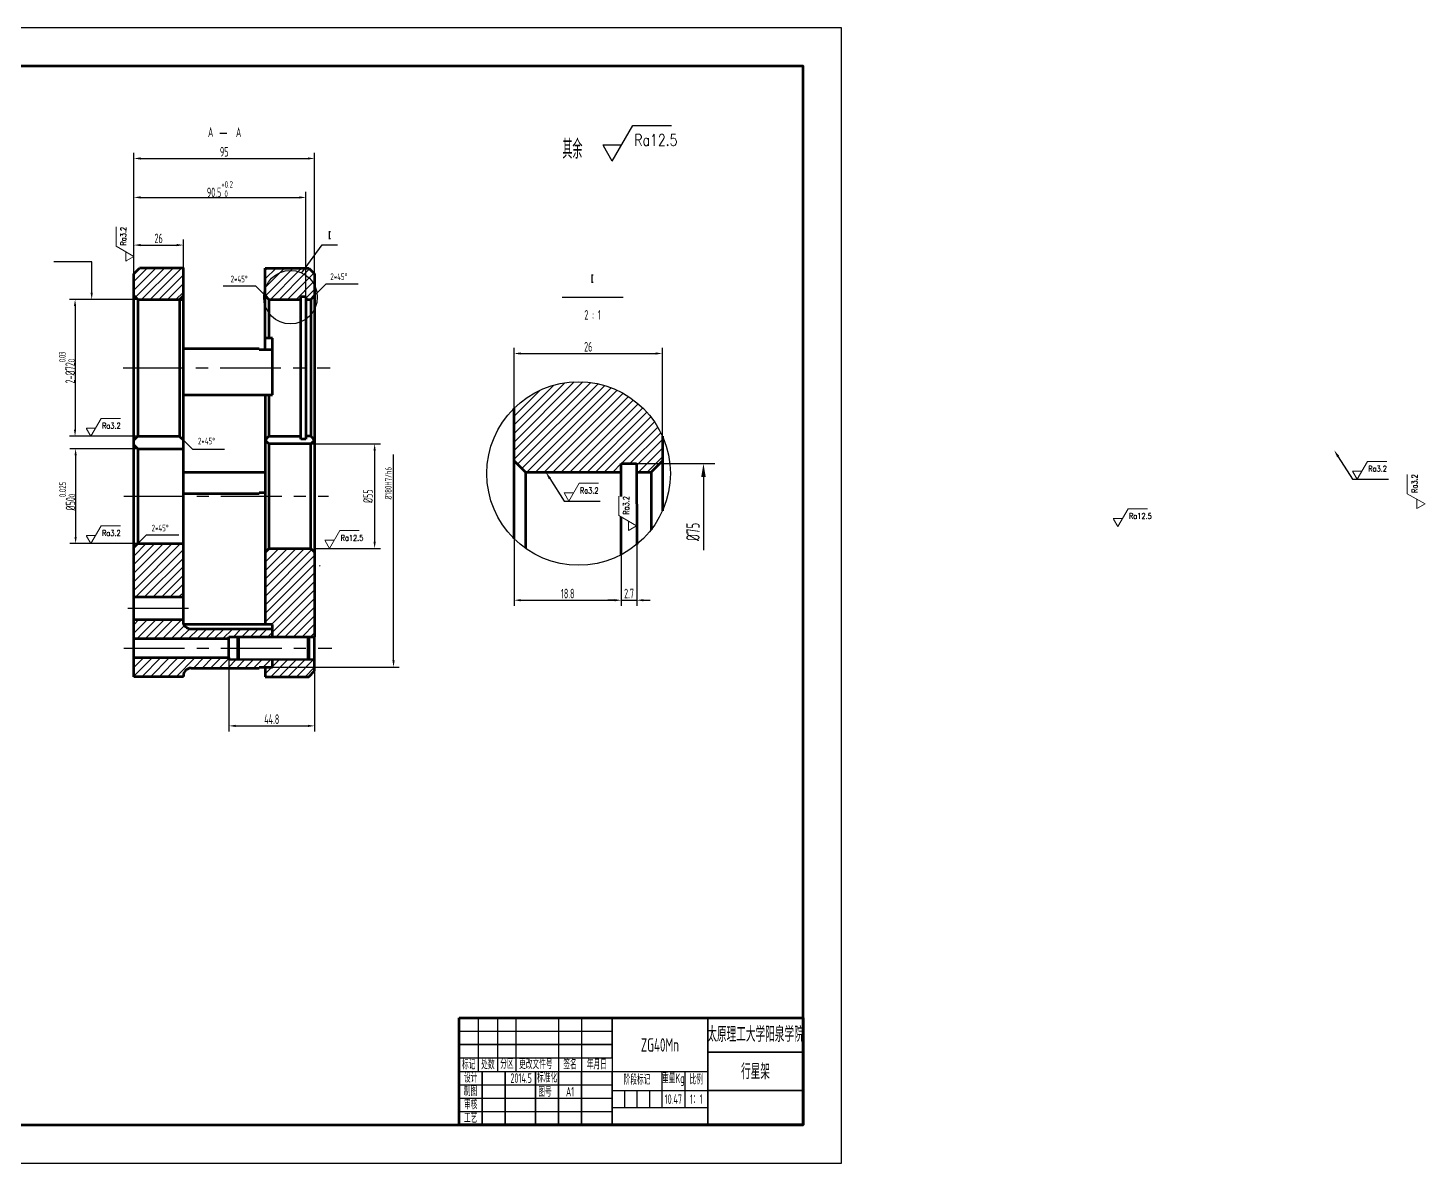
# Model space of a CAD drawing. Header units: millimetres. Extents: x -216 to 1146, y 0 to 594.
# Drawn here: x 415 to 1146, y 0 to 594 of the extents above; entities that cross this region are included whole.
import ezdxf
from ezdxf import colors
from ezdxf.entities.mleader import LeaderData, LeaderLine
from ezdxf.math import Vec2, Vec3

# ---------------------------------------------------------------- set-up
doc = ezdxf.new("R2010")
doc.units = ezdxf.units.MM
doc.linetypes.add('CENTER', pattern=[50.8, 31.75, -6.35, 6.35, -6.35])
for name, color, linetype in [('2细线层', 4, 'Continuous'), ('剖面线', 4, 'Continuous'), ('标注线', 3, 'Continuous'), ('细实线层', 7, 'Continuous'), ('细线', 6, 'Continuous')]:
    doc.layers.add(name, color=color, linetype=linetype)
for name, color, linetype, lineweight in [('中心线', 1, 'CENTER', 30), ('图层2', 7, 'Continuous', 9), ('粗实线', 6, 'Continuous', 70), ('细实线', 6, 'Continuous', 30), ('轮廓', 7, 'Continuous', 50)]:
    doc.layers.add(name, color=color, linetype=linetype, lineweight=lineweight)
doc.styles.add('gbcbig1', font='gbenor.shx', dxfattribs={"width": 0.7, "height": 5, "bigfont": 'gbcbig.shx'})
doc.styles.add('gbcbig2', font='gbenor.shx', dxfattribs={"width": 0.7, "height": 5, "bigfont": 'gbcbig.shx'})
doc.styles.add('TH_GBDIM', font='romans.shx', dxfattribs={"width": 0.8, "bigfont": 'gbcbig.shx'})
doc.dimstyles.new('机械$0', dxfattribs={"dimtxt": 5, "dimasz": 3.5, "dimexe": 3, "dimexo": 0, "dimgap": 1, "dimtad": 1, "dimtoh": 1, "dimdec": 1, "dimdsep": 46, "dimtxsty": 'gbcbig2', "dimcen": 2.5, "dimadec": 1, "dimazin": 2, "dimtfac": 1, "dimtdec": 1, "dimtmove": 1, "dimatfit": 3, "dimldrblk": 'NONE', "dimfxl": 1, "dimarcsym": 1})
pattern_1 = [(45, (-1021.997, 55.088), (-2.245064, 2.245064), [])]

# ---------------------------------------------------------------- blocks, each defined once
blk = doc.blocks.new('*D10')
at = {"layer": 'Defpoints', "color": 0, "transparency": 16777216}
for p in [(747.29, 423.64), (669.71, 394.99), (747.29, 380.43)]:
    blk.add_point(p, dxfattribs=at)
at = {"layer": '标注线', "color": 0, "lineweight": -2, "transparency": 16777216}
for p, q in [((669.71, 394.99), (669.71, 426.64)), ((747.29, 380.43), (747.29, 426.64)), ((673.21, 423.64), (743.79, 423.64))]:
    blk.add_line(p, q, dxfattribs=at)
at = {"layer": '标注线', "color": 0, "transparency": 16777216}
for points in [[(673.21, 424.22), (673.21, 423.06), (669.71, 423.64)], [(743.79, 424.22), (743.79, 423.06), (747.29, 423.64)]]:
    blk.add_solid(points, dxfattribs=at)
at = {"layer": '标注线', "color": 0, "transparency": 16777216, "insert": (708.5, 427.14), "char_height": 5, "attachment_point": 5, "style": 'gbcbig2'}
blk.add_mtext('26', dxfattribs=at)
blk = doc.blocks.new('_None')
blk = doc.blocks.new('*D11')
at = {"layer": 'Defpoints', "color": 0, "transparency": 16777216}
for p in [(669.71, 326.72), (725.81, 318.37), (725.81, 294.52)]:
    blk.add_point(p, dxfattribs=at)
at = {"layer": '标注线', "color": 0, "lineweight": -2, "transparency": 16777216}
for p, q in [((669.71, 326.72), (669.71, 291.52)), ((725.81, 318.37), (725.81, 291.52)), ((673.21, 294.52), (722.31, 294.52))]:
    blk.add_line(p, q, dxfattribs=at)
at = {"layer": '标注线', "color": 0, "transparency": 16777216}
for points in [[(673.21, 295.11), (673.21, 293.94), (669.71, 294.52)], [(722.31, 295.11), (722.31, 293.94), (725.81, 294.52)]]:
    blk.add_solid(points, dxfattribs=at)
at = {"layer": '标注线', "color": 0, "transparency": 16777216, "insert": (697.76, 298.02), "char_height": 5, "attachment_point": 5, "style": 'gbcbig2'}
blk.add_mtext('18.8', dxfattribs=at)
blk = doc.blocks.new('*D12')
at = {"layer": 'Defpoints', "color": 0, "transparency": 16777216}
for p in [(733.85, 323.7), (725.81, 318.37), (733.85, 294.52)]:
    blk.add_point(p, dxfattribs=at)
at = {"layer": '标注线', "color": 0, "lineweight": -2, "transparency": 16777216}
for p, q in [((733.85, 323.7), (733.85, 291.52)), ((725.81, 318.37), (725.81, 291.52)), ((722.31, 294.52), (718.81, 294.52)), ((725.81, 294.52), (733.85, 294.52)), ((737.35, 294.52), (740.85, 294.52))]:
    blk.add_line(p, q, dxfattribs=at)
at = {"layer": '标注线', "color": 0, "transparency": 16777216}
for points in [[(722.31, 295.11), (722.31, 293.94), (725.81, 294.52)], [(737.35, 295.11), (737.35, 293.94), (733.85, 294.52)]]:
    blk.add_solid(points, dxfattribs=at)
at = {"layer": '标注线', "color": 0, "transparency": 16777216, "insert": (729.83, 298.02), "char_height": 5, "attachment_point": 5, "style": 'gbcbig2'}
blk.add_mtext('2.7', dxfattribs=at)
blk = doc.blocks.new('*D13')
at = {"layer": 'Defpoints', "color": 0, "transparency": 16777216}
for p in [(520.59, 263.48), (565.36, 257.52), (565.36, 228.77)]:
    blk.add_point(p, dxfattribs=at)
at = {"layer": '标注线', "color": 0, "lineweight": -2, "transparency": 16777216}
for p, q in [((520.59, 263.48), (520.59, 225.77)), ((565.36, 257.52), (565.36, 225.77)), ((524.09, 228.77), (561.86, 228.77))]:
    blk.add_line(p, q, dxfattribs=at)
at = {"layer": '标注线', "color": 0, "transparency": 16777216}
for points in [[(524.09, 229.35), (524.09, 228.18), (520.59, 228.77)], [(561.86, 229.35), (561.86, 228.18), (565.36, 228.77)]]:
    blk.add_solid(points, dxfattribs=at)
at = {"layer": '标注线', "color": 0, "transparency": 16777216, "insert": (542.98, 232.27), "char_height": 5, "attachment_point": 5, "style": 'gbcbig2'}
blk.add_mtext('44.8', dxfattribs=at)
blk = doc.blocks.new('*D14')
at = {"layer": 'Defpoints', "color": 0, "transparency": 16777216}
for p in [(565.36, 525.7), (470.85, 465.37), (565.36, 465.37)]:
    blk.add_point(p, dxfattribs=at)
at = {"layer": '标注线', "color": 0, "lineweight": -2, "transparency": 16777216}
for p, q in [((470.85, 465.37), (470.85, 528.7)), ((565.36, 465.37), (565.36, 528.7)), ((474.35, 525.7), (561.86, 525.7))]:
    blk.add_line(p, q, dxfattribs=at)
at = {"layer": '标注线', "color": 0, "transparency": 16777216}
for points in [[(474.35, 526.28), (474.35, 525.11), (470.85, 525.7)], [(561.86, 526.28), (561.86, 525.11), (565.36, 525.7)]]:
    blk.add_solid(points, dxfattribs=at)
at = {"layer": '标注线', "color": 0, "transparency": 16777216, "insert": (518.11, 529.2), "char_height": 5, "attachment_point": 5, "style": 'gbcbig2'}
blk.add_mtext('95', dxfattribs=at)
blk = doc.blocks.new('*D15')
at = {"layer": 'Defpoints', "color": 0, "transparency": 16777216}
for p in [(496.75, 480.37), (496.75, 468.34), (470.85, 465.37)]:
    blk.add_point(p, dxfattribs=at)
at = {"layer": '标注线', "color": 0, "lineweight": -2, "transparency": 16777216}
for p, q in [((470.85, 465.37), (470.85, 483.37)), ((496.75, 468.34), (496.75, 483.37)), ((474.35, 480.37), (493.25, 480.37))]:
    blk.add_line(p, q, dxfattribs=at)
at = {"layer": '标注线', "color": 0, "transparency": 16777216}
for points in [[(474.35, 480.95), (474.35, 479.78), (470.85, 480.37)], [(493.25, 480.95), (493.25, 479.78), (496.75, 480.37)]]:
    blk.add_solid(points, dxfattribs=at)
at = {"layer": '标注线', "color": 0, "transparency": 16777216, "insert": (483.8, 483.87), "char_height": 5, "attachment_point": 5, "style": 'gbcbig2'}
blk.add_mtext('26', dxfattribs=at)
blk = doc.blocks.new('*D20')
at = {"layer": 'Defpoints', "color": 0, "transparency": 16777216}
for p in [(470.85, 505.31), (560.88, 505.31), (560.88, 453.45)]:
    blk.add_point(p, dxfattribs=at)
at = {"layer": '标注线', "color": 0, "lineweight": -2, "transparency": 16777216}
for p, q in [((470.85, 505.31), (470.85, 508.31)), ((474.35, 505.31), (557.38, 505.31)), ((560.88, 453.45), (560.88, 508.31))]:
    blk.add_line(p, q, dxfattribs=at)
at = {"layer": '标注线', "color": 0, "transparency": 16777216}
for points in [[(474.35, 505.89), (474.35, 504.72), (470.85, 505.31)], [(557.38, 505.89), (557.38, 504.72), (560.88, 505.31)]]:
    blk.add_solid(points, dxfattribs=at)
at = {"layer": '标注线', "color": 0, "transparency": 16777216, "insert": (515.87, 509.66), "char_height": 5, "attachment_point": 5, "style": 'gbcbig2'}
blk.add_mtext('90.5{\\H0.7x;\\S+0.2^  0;}', dxfattribs=at)
blk = doc.blocks.new('*D21')
at = {"layer": 'Defpoints', "color": 0, "transparency": 16777216}
for p in [(472.86, 451.93), (440.11, 380.32), (472.86, 380.32)]:
    blk.add_point(p, dxfattribs=at)
at = {"layer": '标注线', "color": 0, "lineweight": -2, "transparency": 16777216}
for p, q in [((472.86, 451.93), (437.11, 451.93)), ((440.11, 448.43), (440.11, 383.82)), ((472.86, 380.32), (437.11, 380.32))]:
    blk.add_line(p, q, dxfattribs=at)
at = {"layer": '标注线', "color": 0, "transparency": 16777216}
for points in [[(439.52, 448.43), (440.69, 448.43), (440.11, 451.93)], [(439.52, 383.82), (440.69, 383.82), (440.11, 380.32)]]:
    blk.add_solid(points, dxfattribs=at)
at = {"layer": '标注线', "color": 0, "transparency": 16777216, "insert": (435.84, 416.13), "char_height": 5, "attachment_point": 5, "rotation": 90, "style": 'gbcbig2'}
blk.add_mtext('2-%%C72{\\H0.7x;\\T0.75;\\S0.03^ 0;}', dxfattribs=at)
blk = doc.blocks.new('*D22')
at = {"layer": 'Defpoints', "color": 0, "transparency": 16777216}
for p in [(472.86, 373.83), (440.4, 324.15), (472.85, 324.15)]:
    blk.add_point(p, dxfattribs=at)
at = {"layer": '标注线', "color": 0, "lineweight": -2, "transparency": 16777216}
for p, q in [((472.86, 373.83), (437.4, 373.83)), ((440.4, 370.33), (440.4, 327.65)), ((472.85, 324.15), (437.4, 324.15))]:
    blk.add_line(p, q, dxfattribs=at)
at = {"layer": '标注线', "color": 0, "transparency": 16777216}
for points in [[(439.82, 370.33), (440.99, 370.33), (440.4, 373.83)], [(439.82, 327.65), (440.99, 327.65), (440.4, 324.15)]]:
    blk.add_solid(points, dxfattribs=at)
at = {"layer": '标注线', "color": 0, "transparency": 16777216, "insert": (436.06, 348.99), "char_height": 5, "attachment_point": 5, "rotation": 90, "style": 'gbcbig2'}
blk.add_mtext('%%C50{\\H0.7x;\\S0.025^ 0;}', dxfattribs=at)
blk = doc.blocks.new('*D23')
at = {"layer": 'Defpoints', "color": 0, "transparency": 16777216}
for p in [(563.35, 376.33), (565.36, 321.65), (596.79, 321.65)]:
    blk.add_point(p, dxfattribs=at)
at = {"layer": '标注线', "color": 0, "lineweight": -2, "transparency": 16777216}
for p, q in [((563.35, 376.33), (599.79, 376.33)), ((596.79, 372.83), (596.79, 325.15)), ((565.36, 321.65), (599.79, 321.65))]:
    blk.add_line(p, q, dxfattribs=at)
at = {"layer": '标注线', "color": 0, "transparency": 16777216}
for points in [[(596.21, 372.83), (597.38, 372.83), (596.79, 376.33)], [(596.21, 325.15), (597.38, 325.15), (596.79, 321.65)]]:
    blk.add_solid(points, dxfattribs=at)
at = {"layer": '标注线', "color": 0, "transparency": 16777216, "insert": (593.29, 348.99), "char_height": 5, "attachment_point": 5, "rotation": 90, "style": 'gbcbig2'}
blk.add_mtext('%%C55', dxfattribs=at)
blk = doc.blocks.new('000')
at = {"layer": '图层2'}
for p, q in [((0, 0), (7.14, 12.38)), ((7.14, 12.38), (20.64, 12.38)), ((-3.03, 5.25), (-3.24, 5.62)), ((-3.24, 5.62), (3.24, 5.62)), ((0, 0), (-3.03, 5.25))]:
    blk.add_line(p, q, dxfattribs=at)
at = {"layer": '细实线层', "insert": (7.67, 9.33), "char_height": 4, "attachment_point": 1, "style": 'TH_GBDIM'}
blk.add_mtext_dynamic_manual_height_columns('Ra3.2', width=13.0737, gutter_width=25, heights=[0], dxfattribs=at)

msp = doc.modelspace()

# ---------------------------------------------------------------- hatches: boundary and pattern name
at = {"layer": '剖面线'}
h = msp.add_hatch(dxfattribs=at)
h.set_pattern_fill('ANSI31', color=256)
h.set_pattern_definition(pattern_1)
h.paths.add_polyline_path([(473.82, 468.34), (470.85, 465.37), (470.85, 453.94), (472.86, 451.93), (494.74, 451.93), (496.75, 453.94), (496.75, 468.34)])
h.paths.add_polyline_path([(539.5, 468.34), (539.5, 457.49, -0.445568), (558.57, 465.85), (560.41, 468.34)])
h.paths.add_polyline_path([(539.5, 457.49), (539.5, 453.94), (541.48, 451.93), (558.2, 451.93), (558.2, 453.45), (560.88, 453.45), (560.88, 452.53), (561.52, 451.93), (563.35, 451.93), (565.36, 453.94), (565.36, 459.27, 0.671648)])
h.paths.add_polyline_path([(562.36, 468.34), (560.41, 468.34), (558.57, 465.85, -0.174006), (565.36, 459.27), (565.36, 465.37)])
h = msp.add_hatch(dxfattribs=at)
h.set_pattern_fill('ANSI31', color=256)
h.set_pattern_definition(pattern_1)
h.paths.add_polyline_path([(669.71, 394.99), (669.71, 367.55), (675.68, 361.59), (725.81, 361.59), (725.81, 366.07), (733.74, 366.07), (745.81, 366.07), (747.29, 367.55), (747.29, 380.43, 0.523956)])
h = msp.add_hatch(dxfattribs=at)
h.set_pattern_fill('ANSI31', color=256)
h.set_pattern_definition(pattern_1)
h.paths.add_polyline_path([(741.33, 361.59), (745.81, 366.07), (733.74, 366.07), (733.75, 361.59)])
h = msp.add_hatch(dxfattribs=at)
h.set_pattern_fill('ANSI31', color=256)
h.set_pattern_definition(pattern_1)
h.paths.add_polyline_path([(496.75, 324.16), (472.85, 324.15), (470.85, 322.15), (470.85, 296.29), (496.75, 296.29)])
h.paths.add_polyline_path([(565.36, 319.68), (563.35, 321.65), (541.48, 321.65), (539.5, 319.68), (539.5, 281.86), (543.45, 281.86), (543.45, 275.4), (565.36, 275.4)])
h.paths.add_polyline_path([(496.75, 283.39), (496.75, 284.36), (470.85, 284.36), (470.85, 274.42), (520.59, 274.42), (520.59, 275.4), (543.45, 275.4), (543.45, 279.39), (500.75, 279.39, -0.414214)])
h.paths.add_polyline_path([(543.45, 263.57), (520.59, 263.66), (520.59, 264.47), (470.85, 264.47), (470.85, 254.41), (496.75, 254.52), (496.75, 255, -0.414214), (500.75, 259), (536.47, 259), (536.47, 259.49), (543.45, 259.49)])
h.paths.add_polyline_path([(565.37, 257.53), (565.38, 259.49), (543.45, 259.49), (539.5, 259.49), (539.5, 254.52), (562.36, 254.52)])
h.paths.add_polyline_path([(565.4, 263.48), (543.45, 263.57), (543.45, 259.49), (565.38, 259.49)])

# ---------------------------------------------------------------- linework, layer by layer
at = {"layer": '中心线'}
for p, q in [((465.21, 416.13), (573.51, 416.13)), ((465.63, 348.99), (572.63, 348.99)), ((467.68, 290.33), (499.64, 290.33)), ((465.63, 269.44), (574.46, 269.44))]:
    msp.add_line(p, q, dxfattribs=at)
at = {"layer": '图层2'}
for p, q in [((983.12, 337.3), (987.98, 337.3)), ((985.55, 333.08), (983.28, 337.02)), ((985.55, 333.08), (990.9, 342.36)), ((990.9, 342.36), (1001.03, 342.36)), ((573.2, 321.65), (578.55, 330.93)), ((578.55, 330.93), (588.68, 330.93)), ((570.77, 325.87), (575.64, 325.87)), ((573.2, 321.65), (570.93, 325.59)), ((568.22, 312.32), (568, 312.7))]:
    msp.add_line(p, q, dxfattribs=at)
at = {"layer": '标注线'}
for p, q in [((721.06, 524.35), (731.77, 542.91)), ((731.77, 542.91), (752.02, 542.91)), ((515.85, 538.91), (519.56, 538.91)), ((716.2, 532.79), (725.93, 532.79)), ((721.06, 524.35), (716.53, 532.22)), ((572.87, 487.56), (573.72, 487.56)), ((572.87, 483.73), (573.72, 483.73)), ((573.23, 483.73), (573.23, 487.56)), ((558.45, 465.69), (569.38, 480.47)), ((569.38, 480.47), (577.32, 480.47)), ((448.8, 471.65), (429.08, 471.65)), ((448.8, 455.43), (448.8, 471.65)), ((710.28, 464.84), (711.13, 464.84)), ((710.28, 461.01), (711.13, 461.01)), ((710.64, 461.01), (710.64, 464.84)), ((517.56, 458.99), (534.46, 458.99)), ((534.46, 458.99), (539.5, 453.94)), ((571.29, 459.87), (565.36, 453.94)), ((588.12, 459.87), (571.29, 459.87)), ((694.87, 453.1), (726.69, 453.1)), ((448.84, 451.93), (445.8, 451.93)), ((496.75, 378.34), (501.44, 373.65)), ((501.44, 373.65), (518.27, 373.65)), ((606.68, 262.99), (606.68, 370.7)), ((733.74, 366.07), (774.77, 366.07)), ((768.77, 359.07), (768.77, 320.79)), ((472.86, 324.16), (477.48, 328.78)), ((477.48, 328.78), (494.31, 328.78)), ((543.45, 259.49), (609.68, 259.49))]:
    msp.add_line(p, q, dxfattribs=at)
for points in [[(448.22, 455.43), (449.39, 455.43), (448.8, 451.93)], [(767.61, 359.07), (769.94, 359.07), (768.77, 366.07)], [(606.09, 262.99), (607.26, 262.99), (606.68, 259.49)]]:
    msp.add_solid(points, dxfattribs=at)
at = {"layer": '粗实线'}
for p, q in [((470.85, 465.37), (473.82, 468.34)), ((539.5, 431.58), (539.5, 468.34)), ((539.5, 468.34), (562.36, 468.34)), ((562.36, 468.34), (565.36, 465.37)), ((470.85, 254.41), (470.85, 465.37)), ((565.36, 465.37), (565.36, 275.4)), ((470.85, 453.94), (472.86, 451.93)), ((494.74, 451.93), (496.75, 453.94)), ((539.5, 453.94), (541.48, 451.93)), ((558.2, 451.93), (558.2, 453.45)), ((558.2, 453.45), (560.88, 453.45)), ((560.88, 453.45), (560.88, 378.84)), ((563.35, 451.93), (565.36, 453.94)), ((472.86, 451.93), (496.75, 451.93)), ((472.86, 451.93), (472.86, 380.32)), ((494.74, 451.93), (494.74, 380.32)), ((541.48, 451.93), (558.2, 451.93)), ((541.48, 451.93), (541.48, 431.58)), ((558.2, 378.84), (558.2, 451.93)), ((560.88, 452.53), (561.52, 451.93)), ((561.52, 451.93), (563.35, 451.93)), ((563.35, 451.93), (563.35, 380.32)), ((543.45, 431.58), (539.5, 431.58)), ((539.5, 425.79), (539.5, 431.58)), ((543.45, 402.05), (543.45, 431.58)), ((496.75, 426.29), (536.47, 426.29)), ((536.47, 426.29), (536.47, 425.79)), ((536.47, 425.79), (539.5, 425.79)), ((539.5, 425.79), (543.45, 425.79)), ((496.75, 402.05), (543.45, 402.05)), ((539.5, 402.05), (539.5, 282.04)), ((541.48, 402.05), (541.48, 380.32)), ((669.71, 326.72), (669.71, 394.99)), ((470.85, 378.34), (472.86, 380.32)), ((472.86, 380.32), (494.74, 380.32)), ((494.77, 380.28), (496.75, 378.34)), ((539.5, 378.34), (541.48, 380.32)), ((541.48, 380.32), (558.2, 380.32)), ((563.35, 380.32), (560.88, 380.32)), ((563.35, 380.32), (565.36, 378.34)), ((747.29, 380.43), (747.29, 341.28)), ((470.85, 375.84), (472.86, 373.83)), ((472.86, 373.83), (496.75, 373.83)), ((472.86, 373.83), (472.86, 324.16)), ((541.48, 376.33), (539.5, 378.34)), ((563.35, 376.33), (541.48, 376.33)), ((541.48, 376.33), (541.48, 321.65)), ((560.88, 378.84), (558.2, 378.84)), ((565.36, 378.34), (563.35, 376.33)), ((563.35, 321.65), (563.35, 376.33)), ((669.71, 367.55), (675.68, 361.59)), ((725.81, 361.59), (725.81, 366.07)), ((725.81, 366.07), (733.74, 366.07)), ((733.74, 366.07), (733.85, 323.7)), ((741.33, 361.59), (747.29, 367.55)), ((496.75, 361.52), (539.5, 361.52)), ((675.68, 361.59), (725.81, 361.59)), ((675.68, 361.59), (675.68, 321.71)), ((725.81, 348.89), (725.81, 361.59)), ((733.75, 361.59), (741.33, 361.59)), ((741.33, 361.59), (741.33, 331.36)), ((536.47, 350.3), (536.47, 350.83)), ((536.47, 350.83), (539.5, 350.83)), ((496.75, 350.3), (536.47, 350.3)), ((725.81, 318.37), (725.81, 337.92)), ((472.86, 324.16), (470.85, 322.15)), ((472.85, 324.15), (496.75, 324.16)), ((541.48, 321.65), (539.5, 319.68)), ((541.48, 321.65), (563.35, 321.65)), ((563.35, 321.65), (565.36, 319.68)), ((470.85, 296.29), (496.75, 296.29)), ((470.85, 284.36), (496.75, 284.36)), ((543.45, 281.86), (497.05, 281.86)), ((543.45, 275.4), (543.45, 281.86)), ((470.85, 274.42), (520.59, 274.42)), ((520.59, 274.42), (520.59, 275.4)), ((520.59, 275.4), (565.36, 275.4)), ((520.59, 264.47), (520.59, 274.42)), ((525.18, 274.91), (525.67, 275.4)), ((525.18, 263.94), (525.18, 274.91)), ((525.67, 275.4), (525.67, 263.48)), ((561.87, 275.4), (562.36, 274.91)), ((561.87, 275.4), (561.87, 263.48)), ((562.36, 274.91), (562.36, 263.94)), ((565.36, 263.48), (565.36, 275.4)), ((470.85, 264.47), (520.59, 264.47)), ((520.59, 264.47), (520.59, 263.66)), ((520.59, 263.66), (565.36, 263.48)), ((543.45, 259.49), (543.45, 263.48)), ((565.37, 257.53), (565.4, 263.48)), ((500.75, 259), (536.47, 259)), ((536.47, 259), (536.47, 259.49)), ((536.47, 259.49), (543.45, 259.49)), ((539.5, 259.49), (539.5, 254.52)), ((562.36, 254.52), (565.36, 257.52)), ((565.36, 257.52), (565.37, 257.53)), ((496.75, 254.52), (470.85, 254.41)), ((496.75, 254.52), (496.75, 255)), ((539.5, 254.52), (562.36, 254.52)), ((641, 20), (641, 76)), ((641, 76), (821, 76)), ((821, 76), (821, 20)), ((821, 20), (641, 20))]:
    msp.add_line(p, q, dxfattribs=at)
at = {"layer": '粗实线', "color": 0}
for p, q in [((641, 76), (821, 76)), ((641, 20), (641, 76))]:
    msp.add_line(p, q, dxfattribs=at)
at = {"layer": '粗实线'}
msp.add_lwpolyline([(543.45, 279.39), (500.75, 279.39, -0.414214), (496.75, 283.39), (496.75, 468.34), (473.82, 468.34)], format="xyb", dxfattribs=at)
msp.add_arc((500.75, 255), 4, 90, 180, dxfattribs=at)
at = {"layer": '细实线', "color": 0}
for p, q in [((651, 76), (651, 48)), ((661, 76), (661, 48)), ((693, 76), (693, 48)), ((705, 76), (705, 48)), ((641, 69), (721, 69)), ((641, 62), (721, 62)), ((641, 55), (721, 55)), ((653, 20), (653, 48)), ((665, 20), (665, 48)), ((681, 20), (681, 48)), ((693, 20), (693, 48)), ((705, 20), (705, 48)), ((747, 48), (747, 29)), ((759, 48), (759, 29)), ((641, 41), (721, 41)), ((721, 38), (771, 38)), ((727.5, 38), (727.5, 29)), ((734, 38), (734, 29)), ((740.5, 38), (740.5, 29)), ((641, 34), (721, 34)), ((641, 27), (721, 27)), ((721, 29), (771, 29))]:
    msp.add_line(p, q, dxfattribs=at)
at = {"layer": '细实线'}
for p, q in [((651, 76), (651, 48)), ((661, 76), (661, 48)), ((670.58, 76), (670.58, 48)), ((693, 76), (693, 20)), ((705, 76), (705, 20)), ((721, 55), (721, 76)), ((721, 76), (721, 20)), ((771, 76), (771, 20)), ((641, 69), (721, 69)), ((721, 69), (721, 62)), ((721, 62), (641, 62)), ((641, 55), (721, 55)), ((771, 58), (821, 58)), ((641, 48), (771, 48)), ((653, 48), (653, 20)), ((665, 48), (665, 20)), ((681, 48), (681, 20)), ((747, 48), (747, 29)), ((759, 48), (759, 29)), ((641, 41), (721, 41)), ((721, 38), (821, 38)), ((727.5, 38), (727.5, 29)), ((734, 38), (734, 29)), ((740.5, 38), (740.5, 29)), ((641, 34), (721, 34)), ((641, 27), (721, 27)), ((721, 29), (771, 29))]:
    msp.add_line(p, q, dxfattribs=at)
at = {"layer": '细实线', "color": 0, "lineweight": 25}
for p, q in [((721, 76), (721, 48)), ((771, 20), (771, 76)), ((821, 58), (771, 58)), ((641, 48), (771, 48)), ((821, 38), (771, 38))]:
    msp.add_line(p, q, dxfattribs=at)
at = {"layer": '细实线'}
for centre, radius in [((552.8, 453.1), 14), ((703.46, 360.85), 48)]:
    msp.add_circle(centre, radius, dxfattribs=at)
at = {"layer": '细线'}
msp.add_lwpolyline([(0, 0), (841, 0), (841, 594), (0, 594)], close=True, dxfattribs=at)
at = {"layer": '细线', "lineweight": 70}
msp.add_lwpolyline([(20, 20), (821, 20), (821, 574), (20, 574)], close=True, dxfattribs=at)
at = {"layer": '轮廓', "color": 0, "lineweight": 25}
msp.add_line((721, 20), (721, 48), dxfattribs=at)
at = {"layer": '轮廓', "color": 0}
msp.add_line((821, 20), (641, 20), dxfattribs=at)

# ---------------------------------------------------------------- block references
at = {"layer": '标注线', "xscale": 0.75, "yscale": 0.75, "zscale": 0.75, "rotation": 90}
for p in [(470.85, 474.37), (1146.17, 344.91), (733.82, 333.48)]:
    msp.add_blockref('000', p, dxfattribs=at)
at = {"layer": '标注线', "xscale": 0.75, "yscale": 0.75, "zscale": 0.75}
for p in [(448.44, 380.32), (1110.71, 357.86), (698.36, 346.43), (448.44, 324.15)]:
    msp.add_blockref('000', p, dxfattribs=at)

# ---------------------------------------------------------------- texts
at = {"layer": '标注线', "attachment_point": 1}
for s, width, insert, char_height, style in [('A', 34.4516, (509.63, 541.96), 5, 'gbcbig1'), ('A', 34.4516, (524.26, 541.93), 5, 'gbcbig1'), ('其余', 52.4115, (694.96, 535.57), 10, 'gbcbig1'), ('Ra12.5', 13.0737, (732.57, 538.35), 6, 'TH_GBDIM'), ('2 : 1', 30.3075, (706.48, 446.34), 5, 'gbcbig1')]:
    msp.add_mtext_dynamic_manual_height_columns(s, width=width, gutter_width=25, heights=[0], dxfattribs=dict(at, insert=insert, char_height=char_height, style=style))
at = {"layer": '标注线', "char_height": 3.5, "attachment_point": 5, "style": 'gbcbig2'}
for insert in [(525.94, 462.61), (578.1, 463.84), (508.86, 377.8), (484.6, 332.28)]:
    msp.add_mtext('2*45°', dxfattribs=dict(at, insert=insert))
at = {"layer": '标注线', "attachment_point": 5, "rotation": 90, "style": 'gbcbig2'}
for s, insert, char_height in [('%%C180H7/h6', (603.93, 355.71), 3.5), ('%%C75', (763.27, 330.3), 7)]:
    msp.add_mtext(s, dxfattribs=dict(at, insert=insert, char_height=char_height))
at = {"layer": '细实线', "color": 0, "attachment_point": 5, "style": 'gbcbig1'}
for s, insert, char_height, width in [('太原理工大学阳泉学院', (796, 67.4), 8, 50), ('ZG40Mn', (746, 61.81), 7, 50), ('标记', (646, 51.53), 5, 10), ('处数', (656, 51.53), 5, 10), ('分区', (665.97, 51.84), 5, 10), ('更改文件号', (681.07, 51.69), 5, 26), ('签名', (699, 51.58), 5, 12), ('年月日', (713, 51.53), 5, 16), ('行星架', (796, 47.9), 8, 50), ('设计', (647, 44.58), 5, 12), ('2014.5', (673.41, 44.46), 5, 16), ('标准化', (687, 44.66), 5, 12), ('阶段标记', (734, 43.53), 5, 26), ('重量Kg', (753, 43.63), 5, 12), ('比例', (765, 43.63), 5, 12), ('制图', (646.92, 37.62), 5, 12), ('图号', (685.9, 37.2), 5, 16), ('A1', (699, 37.35), 5, 16), ('审核', (647, 30.58), 5, 12), ('10.47', (752.99, 33.46), 5, 12), ('1：1', (765, 33.46), 5, 12), ('工艺', (647, 23.58), 5, 12)]:
    msp.add_mtext(s, dxfattribs=dict(at, insert=insert, char_height=char_height, width=width))
at = {"layer": '细实线层', "char_height": 3, "attachment_point": 1, "style": 'TH_GBDIM'}
for insert in [(991.3, 340.08), (578.95, 328.65)]:
    msp.add_mtext_dynamic_manual_height_columns('Ra12.5', width=13.0737, gutter_width=25, heights=[0], dxfattribs=dict(at, insert=insert))

# ---------------------------------------------------------------- dimensions: what is measured, and where the dimension line sits
at = {"layer": '标注线'}
for base, p1, p2, text, picture, middle in [((565.36, 525.7), (470.85, 465.37), (565.36, 465.37), '95', '*D14', (518.11, 529.2)), ((560.88, 505.31), (470.85, 505.31), (560.88, 453.45), '90.5{\\H0.7x;\\S+0.2^  0;}', '*D20', (515.87, 509.66)), ((496.75, 480.37), (470.85, 465.37), (496.75, 468.34), '26', '*D15', (483.8, 483.87)), ((747.29, 423.64), (669.71, 394.99), (747.29, 380.43), '26', '*D10', (708.5, 427.14)), ((725.81, 294.52), (669.71, 326.72), (725.81, 318.37), '18.8', '*D11', (697.76, 298.02)), ((733.85, 294.52), (725.81, 318.37), (733.85, 323.7), '2.7', '*D12', (729.83, 298.02))]:
    dim = msp.add_linear_dim(base=base, p1=p1, p2=p2, text=text, dimstyle='机械$0', dxfattribs=at)
    dim.commit()
    dim.dimension.update_dxf_attribs({"geometry": picture, "text_midpoint": middle})
for base, p1, p2, text, picture, middle in [((440.11, 380.32), (472.86, 451.93), (472.86, 380.32), '2-%%C72{\\H0.7x;\\T0.75;\\S0.03^ 0;}', '*D21', (435.84, 416.13)), ((440.4, 324.15), (472.86, 373.83), (472.85, 324.15), '%%C50{\\H0.7x;\\S0.025^ 0;}', '*D22', (436.06, 348.99)), ((596.79, 321.65), (563.35, 376.33), (565.36, 321.65), '%%C55', '*D23', (593.29, 348.99))]:
    dim = msp.add_linear_dim(base=base, p1=p1, p2=p2, angle=90, text=text, dimstyle='机械$0', dxfattribs=at)
    dim.commit()
    dim.dimension.update_dxf_attribs({"geometry": picture, "text_midpoint": middle})
dim = msp.add_linear_dim(base=(565.36, 228.77), p1=(520.59, 263.48), p2=(565.36, 257.52), dimstyle='机械$0', dxfattribs=at)
dim.commit()
dim.dimension.update_dxf_attribs({"geometry": '*D13', "text_midpoint": (542.98, 232.27)})

# ---------------------------------------------------------------- leaders
at = {"layer": '2细线层'}
ml = msp.add_multileader_mtext('Standard', dxfattribs=at)
ml.set_content('', color=256)
ml.set_leader_properties()
ml.build(insert=Vec2(0, 0))
ctx = ml.context
ctx.base_point, ctx.plane_origin = Vec3(1127.03, 357.8), Vec3(1098.63, 373.02)
notes = []
notes.append((ctx, [(0, (1, 1, 0), (1108.24, 357.8), (1, 0), 18.78, [(0, [(1098.63, 373.02)], 0, [])])]))
ctx.mtext.insert, ctx.mtext.flow_direction = Vec3(1129.03, 359.8), 5
ml = msp.add_multileader_mtext('Standard', dxfattribs=at)
ml.set_content('', color=256)
ml.set_leader_properties()
ml.build(insert=Vec2(0, 0))
ctx = ml.context
ctx.base_point, ctx.plane_origin = Vec3(714.68, 346.37), Vec3(686.28, 361.59)
notes.append((ctx, [(0, (1, 1, 0), (695.9, 346.37), (1, 0), 18.78, [(0, [(686.28, 361.59)], 0, [])])]))
ctx.mtext.insert, ctx.mtext.flow_direction = Vec3(716.68, 348.37), 5
for ctx, leaders in notes:
    for number, flags, end, landing, length, lines in leaders:
        leader = LeaderData()
        leader.index, (leader.has_last_leader_line, leader.has_dogleg_vector, leader.attachment_direction) = number, flags
        leader.last_leader_point, leader.dogleg_vector, leader.dogleg_length = Vec3(end), Vec3(landing), length
        for number, points, colour, breaks in lines:
            line = LeaderLine()
            line.index, line.vertices, line.color, line.breaks = number, Vec3.list(points), colors.encode_raw_color(colour), breaks
            leader.lines.append(line)
        ctx.leaders.append(leader)

doc.saveas('drawing.dxf')
